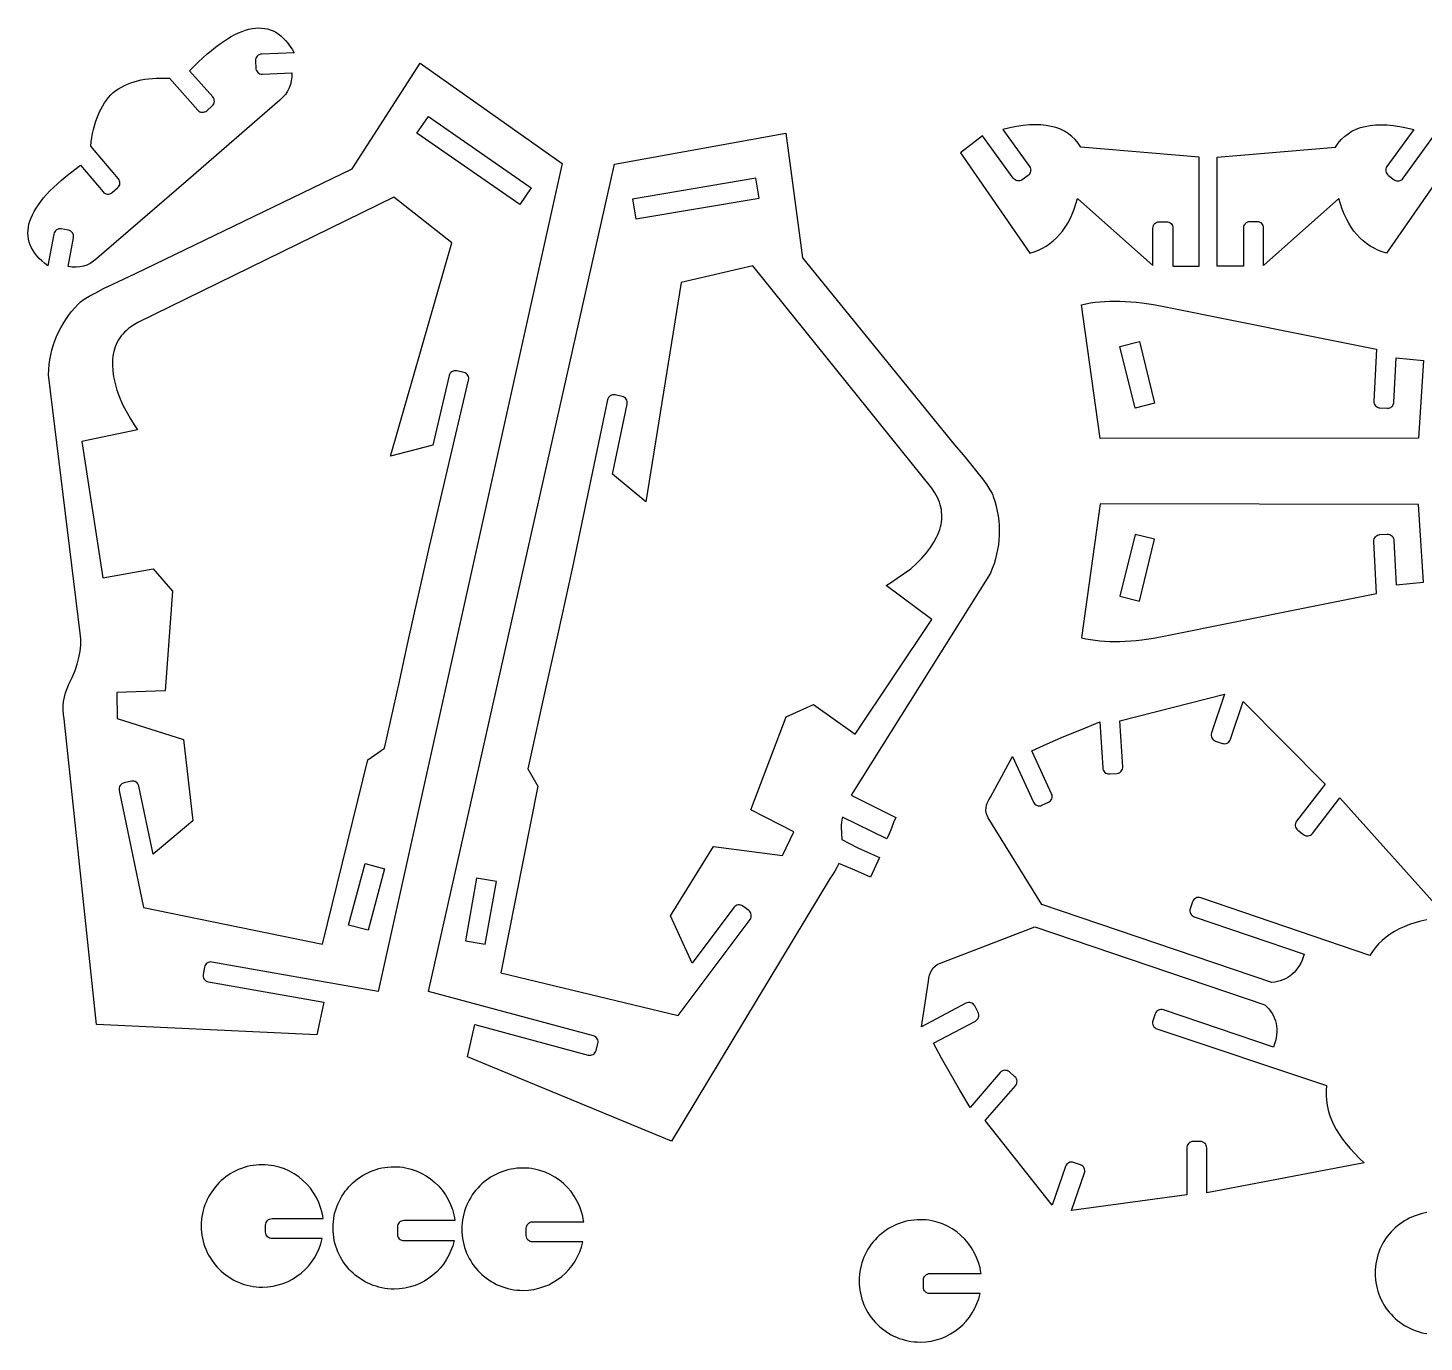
# Model space of a CAD drawing. Extents: x 0 to 712, y 0 to 629.
# Drawn here: x 0 to 338.2, y 15.6 to 333.8 of the extents above; entities that cross this region are included whole.
import ezdxf

# ---------------------------------------------------------------- set-up
doc = ezdxf.new("R2010")
doc.units = 0
doc.header["$MEASUREMENT"] = 0
doc.layers.add('DEFAULT_LAYER', color=1, linetype='Continuous')
doc.layers.add('HARLEY_1', color=1, linetype='Continuous')

msp = doc.modelspace()

# ---------------------------------------------------------------- linework, layer by layer
at = {"layer": 'DEFAULT_LAYER'}
msp.add_lwpolyline([(84.89, 100.47), (44.57, 107.61), (44.26, 107.64), (43.95, 107.6), (43.67, 107.5), (43.41, 107.36), (43.18, 107.16), (42.99, 106.93), (42.85, 106.66), (42.76, 106.36), (42.46, 104.62), (42.43, 104.31), (42.47, 104.01), (42.57, 103.72), (42.71, 103.46), (42.91, 103.24), (43.14, 103.05), (43.42, 102.91), (43.72, 102.82), (71.72, 97.85), (70.03, 89.99), (16.6, 92.51), (8.8, 166.47), (8.62, 167.53), (8.54, 168.59), (8.54, 169.65), (8.64, 170.71), (8.83, 171.76), (9.1, 172.8), (9.47, 173.85), (9.92, 174.88), (10.74, 176.55), (11.42, 178.18), (11.96, 179.77), (12.37, 181.33), (12.53, 182.1), (12.65, 182.86), (12.74, 183.61), (12.79, 184.35), (12.81, 185.08), (12.79, 185.81), (12.74, 186.52), (12.66, 187.23), (4.97, 249.85), (5.04, 251.08), (5.16, 252.29), (5.33, 253.47), (5.55, 254.64), (5.83, 255.78), (6.15, 256.91), (6.53, 258.01), (6.96, 259.09), (7.44, 260.15), (7.97, 261.19), (8.55, 262.2), (9.18, 263.2), (9.86, 264.17), (10.59, 265.12), (11.38, 266.06), (12.22, 266.97), (12.45, 267.21), (12.76, 267.48), (13.64, 268.11), (14.86, 268.85), (16.42, 269.71), (18.32, 270.69), (20.56, 271.79), (23.14, 273), (26.06, 274.32), (78.57, 299.74), (95.02, 325.29), (129.44, 300.97), (107.17, 200.72), (84.89, 100.47)], close=True, dxfattribs=at)
at = {"layer": 'HARLEY_1'}
for points in [[(20.65, 318.19), (21.3, 318.66), (21.97, 319.11), (22.68, 319.51), (23.4, 319.88), (24.16, 320.22), (24.94, 320.52), (25.74, 320.79), (26.58, 321.02), (27.44, 321.22), (28.33, 321.38), (29.25, 321.51), (30.19, 321.61), (31.17, 321.67), (32.17, 321.7), (33.2, 321.7), (34.26, 321.66), (41.14, 313.91), (41.37, 313.7), (41.63, 313.54), (41.92, 313.44), (42.21, 313.39), (42.51, 313.4), (42.81, 313.47), (43.08, 313.59), (43.34, 313.78), (44.66, 314.95), (44.87, 315.18), (45.02, 315.44), (45.13, 315.72), (45.17, 316.02), (45.16, 316.32), (45.09, 316.61), (44.97, 316.89), (44.78, 317.14), (39.18, 323.46), (41.35, 325.62), (42.4, 326.6), (43.44, 327.52), (44.45, 328.38), (45.45, 329.18), (46.42, 329.91), (47.38, 330.58), (48.32, 331.19), (49.24, 331.73), (50.13, 332.21), (51.01, 332.63), (51.87, 332.99), (52.71, 333.28), (53.53, 333.51), (54.33, 333.68), (55.11, 333.78), (55.87, 333.83), (56.61, 333.8), (57.34, 333.72), (58.04, 333.58), (58.72, 333.37), (59.38, 333.09), (60.03, 332.76), (60.65, 332.36), (61.26, 331.9), (61.84, 331.38), (62.41, 330.79), (62.95, 330.15), (63.48, 329.44), (63.98, 328.66), (64.47, 327.82), (56.62, 327.49), (56.31, 327.45), (56.02, 327.35), (55.77, 327.19), (55.54, 326.99), (55.36, 326.75), (55.23, 326.48), (55.15, 326.19), (55.13, 325.88), (55.21, 324.12), (55.25, 323.81), (55.35, 323.52), (55.51, 323.26), (55.71, 323.04), (55.95, 322.86), (56.22, 322.73), (56.51, 322.65), (56.83, 322.63), (63.9, 322.93), (63.91, 321.95), (63.81, 321.01), (63.61, 320.13), (63.3, 319.28), (62.89, 318.48), (62.38, 317.73), (61.75, 317.02), (61.03, 316.36), (38.88, 297.11), (16.66, 277.95), (15.89, 277.32), (15.1, 276.81), (14.28, 276.41), (13.44, 276.11), (12.56, 275.93), (11.65, 275.86), (10.71, 275.9), (9.74, 276.05), (11.05, 283), (11.08, 283.32), (11.04, 283.62), (10.95, 283.91), (10.8, 284.17), (10.61, 284.4), (10.38, 284.59), (10.11, 284.73), (9.81, 284.82), (8.08, 285.15), (7.77, 285.17), (7.46, 285.14), (7.18, 285.04), (6.92, 284.9), (6.69, 284.71), (6.5, 284.47), (6.35, 284.2), (6.27, 283.9), (4.81, 276.18), (4.06, 276.78), (3.36, 277.4), (2.73, 278.02), (2.17, 278.65), (1.67, 279.3), (1.24, 279.95), (0.87, 280.61), (0.57, 281.29), (0.33, 281.97), (0.15, 282.67), (0.04, 283.37), (0, 284.09), (0.02, 284.82), (0.11, 285.55), (0.26, 286.3), (0.47, 287.06), (0.75, 287.82), (1.1, 288.6), (1.51, 289.39), (1.99, 290.19), (2.53, 291), (3.13, 291.82), (3.8, 292.65), (4.54, 293.49), (5.34, 294.34), (6.2, 295.2), (7.13, 296.07), (8.13, 296.96), (9.19, 297.85), (10.31, 298.75), (12.76, 300.59), (18.21, 294.14), (18.43, 293.92), (18.69, 293.75), (18.97, 293.64), (19.26, 293.59), (19.56, 293.59), (19.86, 293.65), (20.14, 293.77), (20.4, 293.95), (21.74, 295.08), (21.96, 295.31), (22.13, 295.57), (22.23, 295.85), (22.29, 296.14), (22.28, 296.44), (22.22, 296.74), (22.1, 297.02), (21.93, 297.28), (15.24, 305.2), (15.36, 306.25), (15.5, 307.27), (15.68, 308.26), (15.88, 309.22), (16.11, 310.14), (16.37, 311.03), (16.66, 311.89), (16.98, 312.71), (17.33, 313.5), (17.71, 314.26), (18.12, 314.99), (18.56, 315.69), (19.03, 316.36), (19.53, 316.99), (20.07, 317.6), (20.63, 318.17), (20.65, 318.19)], [(121.95, 295.08), (119.18, 291.08), (94.23, 308.35), (97.01, 312.36), (121.95, 295.08)], [(142.14, 300.87), (183.63, 308.3), (187.69, 278.18), (224.47, 232.89), (226.54, 230.45), (228.37, 228.26), (229.93, 226.32), (231.23, 224.63), (232.28, 223.19), (233.07, 222), (233.6, 221.05), (233.77, 220.67), (233.88, 220.36), (234.25, 219.18), (234.57, 218), (234.83, 216.83), (235.03, 215.65), (235.18, 214.49), (235.28, 213.32), (235.32, 212.15), (235.3, 210.99), (235.23, 209.83), (235.1, 208.68), (234.92, 207.52), (234.69, 206.37), (234.39, 205.22), (234.05, 204.07), (233.64, 202.93), (233.18, 201.78), (199.45, 148.01), (210.25, 142.63), (209.71, 141.36), (209.18, 140.02), (208.66, 138.68), (208.12, 137.41), (197.31, 142.7), (197.19, 142.06), (197.11, 141.43), (197.06, 140.81), (197.05, 140.17), (197.09, 138.83), (197.18, 137.31), (200.91, 135.38), (203.38, 134.18), (206.29, 132.89), (204.16, 128.17), (200.37, 129.82), (198.42, 130.64), (196.42, 131.45), (195.94, 130.5), (195.45, 129.6), (194.93, 128.73), (194.35, 127.89), (155.92, 64.23), (106.46, 84.61), (108.27, 92.44), (135.73, 85.07), (136.04, 85.02), (136.35, 85.03), (136.64, 85.1), (136.92, 85.22), (137.16, 85.39), (137.37, 85.61), (137.53, 85.87), (137.64, 86.16), (138.1, 87.86), (138.15, 88.17), (138.14, 88.48), (138.07, 88.77), (137.94, 89.04), (137.77, 89.28), (137.55, 89.49), (137.29, 89.66), (137, 89.77), (97.06, 100.5), (142.14, 300.87)], [(242.76, 279.26), (243.81, 279.59), (244.82, 279.99), (245.78, 280.46), (246.7, 280.99), (247.57, 281.59), (248.4, 282.25), (249.19, 282.98), (249.94, 283.78), (250.63, 284.64), (251.29, 285.57), (251.9, 286.56), (252.47, 287.62), (252.99, 288.75), (253.47, 289.94), (253.91, 291.19), (254.3, 292.52), (272.54, 276.29), (272.54, 285.34), (272.57, 285.65), (272.66, 285.95), (272.8, 286.21), (272.99, 286.44), (273.22, 286.63), (273.49, 286.78), (273.78, 286.87), (274.09, 286.9), (275.85, 286.9), (276.16, 286.87), (276.46, 286.78), (276.72, 286.63), (276.95, 286.44), (277.14, 286.21), (277.28, 285.95), (277.37, 285.65), (277.41, 285.34), (277.41, 276.14), (283.79, 276.14), (283.79, 302.5), (255.08, 304.99), (254.44, 305.93), (253.72, 306.78), (252.93, 307.54), (252.07, 308.21), (251.13, 308.79), (250.13, 309.28), (249.05, 309.68), (247.91, 309.99), (246.69, 310.21), (245.4, 310.34), (244.04, 310.38), (242.61, 310.33), (241.1, 310.19), (239.53, 309.96), (237.88, 309.64), (236.16, 309.24), (242.65, 300.28), (242.8, 300), (242.9, 299.71), (242.94, 299.41), (242.92, 299.12), (242.85, 298.83), (242.72, 298.55), (242.54, 298.31), (242.3, 298.1), (240.88, 297.07), (240.6, 296.91), (240.32, 296.81), (240.02, 296.78), (239.72, 296.8), (239.43, 296.87), (239.16, 297), (238.91, 297.19), (238.7, 297.42), (231.29, 307.66), (225.91, 303.59), (242.76, 279.26)], [(146.43, 292.36), (147.24, 287.56), (177.16, 292.62), (176.34, 297.42), (146.43, 292.36)], [(28.03, 120.8), (71.38, 111.91), (82.38, 156.61), (86.36, 159.42), (90.01, 175.52), (91.83, 183.83), (93.65, 192.14), (97.29, 208.25), (106.77, 248.5), (106.81, 248.81), (106.79, 249.12), (106.71, 249.41), (106.58, 249.67), (106.4, 249.91), (106.18, 250.11), (105.91, 250.27), (105.62, 250.37), (103.9, 250.78), (103.59, 250.82), (103.29, 250.8), (103, 250.72), (102.73, 250.58), (102.49, 250.4), (102.29, 250.18), (102.14, 249.91), (102.03, 249.62), (98.06, 232.76), (87.85, 230.08), (102.67, 281.82), (88.67, 292.84), (26.6, 262.47), (25.41, 261.77), (24.87, 261.39), (24.35, 261), (23.87, 260.58), (23.42, 260.15), (23.01, 259.7), (22.62, 259.23), (22.27, 258.75), (21.94, 258.25), (21.65, 257.72), (21.4, 257.18), (21.17, 256.63), (20.97, 256.05), (20.81, 255.46), (20.68, 254.85), (20.58, 254.22), (20.51, 253.57), (20.47, 252.91), (20.47, 252.22), (20.56, 250.8), (20.77, 249.31), (21.11, 247.75), (21.58, 246.11), (22.17, 244.41), (22.9, 242.63), (24.88, 239.19), (25.77, 237.74), (26.58, 236.47), (13.06, 233.63), (18.11, 200.63), (30.33, 202.85), (35.01, 197.4), (33.24, 173.32), (21.5, 172.91), (21.59, 166.59), (37.66, 161.48), (39.98, 141.8), (30.32, 133.7), (26.9, 150.17), (26.81, 150.47), (26.66, 150.74), (26.47, 150.97), (26.23, 151.15), (25.97, 151.29), (25.68, 151.38), (25.38, 151.41), (25.06, 151.38), (23.34, 151.02), (23.04, 150.93), (22.78, 150.78), (22.55, 150.58), (22.36, 150.35), (22.22, 150.09), (22.13, 149.8), (22.1, 149.49), (22.14, 149.18), (28.03, 120.8)], [(157.56, 94.69), (174.94, 117.9), (175.1, 118.17), (175.2, 118.45), (175.25, 118.75), (175.23, 119.05), (175.16, 119.34), (175.04, 119.61), (174.86, 119.86), (174.63, 120.07), (173.22, 121.13), (172.95, 121.29), (172.66, 121.39), (172.37, 121.44), (172.07, 121.42), (171.78, 121.35), (171.5, 121.22), (171.26, 121.04), (171.04, 120.81), (160.96, 107.35), (155.65, 118.78), (166.1, 135.62), (182.82, 133.43), (185.58, 139.12), (175.12, 144.47), (183.73, 167.02), (190.28, 169.97), (200.41, 162.78), (218.98, 190.53), (207.94, 198.83), (209.21, 199.64), (210.63, 200.57), (213.88, 202.84), (215.29, 204.15), (216.56, 205.44), (217.67, 206.73), (218.65, 208), (219.47, 209.26), (220.15, 210.51), (220.44, 211.13), (220.69, 211.74), (220.9, 212.36), (221.08, 212.97), (221.22, 213.58), (221.32, 214.19), (221.39, 214.79), (221.42, 215.39), (221.41, 215.99), (221.37, 216.58), (221.29, 217.18), (221.18, 217.77), (221.03, 218.35), (220.84, 218.94), (220.62, 219.52), (220.36, 220.1), (220.06, 220.67), (219.73, 221.24), (218.95, 222.38), (175.62, 276.21), (158.26, 272.17), (149.74, 219.02), (141.63, 225.78), (145.18, 242.74), (145.21, 243.05), (145.19, 243.35), (145.1, 243.64), (144.96, 243.91), (144.77, 244.14), (144.55, 244.34), (144.28, 244.49), (143.98, 244.58), (142.26, 244.94), (141.94, 244.97), (141.64, 244.95), (141.35, 244.86), (141.09, 244.72), (140.86, 244.53), (140.66, 244.3), (140.51, 244.03), (140.42, 243.73), (131.93, 203.26), (128.4, 187.13), (126.52, 178.83), (124.65, 170.54), (121.12, 154.41), (123.53, 150.17), (114.54, 105.03), (157.56, 94.69)], [(259.74, 234.38), (255.22, 266.79), (256.3, 267.02), (257.4, 267.22), (258.53, 267.38), (259.69, 267.51), (260.87, 267.6), (262.08, 267.65), (263.31, 267.67), (264.57, 267.66), (265.85, 267.61), (267.16, 267.53), (268.5, 267.41), (269.86, 267.25), (272.66, 266.84), (275.56, 266.29), (308.93, 259.62), (326.71, 256.03), (326.08, 243.43), (326.1, 243.12), (326.18, 242.82), (326.31, 242.55), (326.49, 242.31), (326.71, 242.11), (326.96, 241.95), (327.25, 241.85), (327.56, 241.8), (329.32, 241.71), (329.63, 241.73), (329.93, 241.81), (330.2, 241.94), (330.44, 242.12), (330.64, 242.34), (330.79, 242.59), (330.9, 242.88), (330.95, 243.19), (331.48, 253.93), (338.13, 253.27), (336.89, 234.47), (259.74, 234.38)], [(264.53, 256.71), (269.26, 257.88), (272.97, 242.93), (268.24, 241.75), (264.53, 256.71)], [(255.22, 186.13), (256.3, 185.9), (257.4, 185.7), (258.53, 185.54), (259.69, 185.41), (260.87, 185.32), (262.08, 185.26), (263.31, 185.24), (264.57, 185.26), (265.85, 185.31), (267.16, 185.39), (268.5, 185.51), (269.86, 185.66), (272.66, 186.08), (275.56, 186.63), (308.93, 193.29), (326.71, 196.88), (326.08, 209.48), (326.1, 209.8), (326.18, 210.09), (326.31, 210.37), (326.49, 210.61), (326.71, 210.81), (326.96, 210.96), (327.25, 211.07), (327.56, 211.12), (329.32, 211.2), (329.63, 211.19), (329.93, 211.11), (330.2, 210.98), (330.44, 210.8), (330.64, 210.58), (330.79, 210.32), (330.9, 210.04), (330.95, 209.72), (331.48, 198.99), (338.13, 199.64), (336.89, 218.45), (259.74, 218.54), (255.22, 186.13)], [(264.53, 196.21), (269.26, 195.03), (272.97, 209.99), (268.24, 211.16), (264.53, 196.21)], [(82.4, 115.3), (77.69, 116.56), (81.68, 131.44), (86.38, 130.18), (82.4, 115.3)], [(106, 112.77), (110.79, 111.92), (113.49, 127.09), (108.7, 127.94), (106, 112.77)], [(299.63, 97.27), (300.16, 96.76), (300.63, 96.24), (301.06, 95.7), (301.43, 95.14), (301.74, 94.56), (302.01, 93.96), (302.22, 93.35), (302.38, 92.72), (302.48, 92.07), (302.54, 91.4), (302.54, 90.71), (302.49, 90.01), (302.38, 89.29), (302.22, 88.55), (302.02, 87.79), (301.75, 87.01), (275.08, 96.03), (274.77, 96.1), (274.47, 96.11), (274.17, 96.06), (273.89, 95.95), (273.64, 95.8), (273.42, 95.59), (273.24, 95.35), (273.11, 95.06), (272.54, 93.39), (272.47, 93.09), (272.46, 92.78), (272.52, 92.49), (272.62, 92.21), (272.78, 91.95), (272.99, 91.73), (273.23, 91.55), (273.52, 91.42), (314.58, 77.7), (314.49, 76.51), (314.49, 75.32), (314.57, 74.13), (314.75, 72.95), (315.01, 71.76), (315.36, 70.59), (315.8, 69.41), (316.33, 68.24), (316.95, 67.07), (317.65, 65.91), (318.44, 64.74), (319.33, 63.59), (320.3, 62.43), (321.35, 61.28), (322.5, 60.13), (323.74, 58.98), (285.62, 51.7), (285.6, 62.59), (285.57, 62.9), (285.47, 63.19), (285.33, 63.46), (285.14, 63.69), (284.91, 63.88), (284.65, 64.02), (284.35, 64.11), (284.04, 64.14), (282.28, 64.14), (281.97, 64.11), (281.68, 64.02), (281.41, 63.87), (281.18, 63.68), (280.99, 63.45), (280.85, 63.18), (280.76, 62.89), (280.73, 62.58), (280.79, 51.25), (252.81, 47.4), (255.97, 56.52), (256.04, 56.83), (256.05, 57.14), (256, 57.43), (255.9, 57.71), (255.75, 57.97), (255.54, 58.19), (255.3, 58.37), (255.01, 58.5), (253.35, 59.08), (253.04, 59.15), (252.74, 59.16), (252.44, 59.11), (252.16, 59.01), (251.91, 58.85), (251.68, 58.65), (251.5, 58.4), (251.37, 58.12), (248.16, 48.73), (231.9, 69.25), (239.24, 77.64), (239.43, 77.9), (239.55, 78.18), (239.62, 78.47), (239.63, 78.77), (239.58, 79.07), (239.48, 79.35), (239.32, 79.61), (239.1, 79.84), (237.78, 81), (237.52, 81.18), (237.24, 81.3), (236.95, 81.37), (236.65, 81.38), (236.35, 81.33), (236.07, 81.22), (235.81, 81.06), (235.58, 80.85), (228.24, 72.4), (225.79, 76.56), (223.49, 80.53), (221.36, 84.33), (219.39, 87.96), (229.54, 93.31), (229.8, 93.49), (230.01, 93.7), (230.18, 93.95), (230.3, 94.23), (230.36, 94.52), (230.36, 94.82), (230.31, 95.12), (230.19, 95.41), (229.37, 96.97), (229.19, 97.23), (228.98, 97.45), (228.73, 97.61), (228.45, 97.73), (228.16, 97.79), (227.85, 97.79), (227.55, 97.74), (227.26, 97.62), (216.52, 91.9), (218.22, 102.95), (218.3, 103.73), (218.46, 104.44), (218.68, 105.09), (218.97, 105.66), (219.34, 106.17), (219.77, 106.61), (220.27, 106.98), (220.85, 107.28), (243.92, 116.11), (299.63, 97.27)], [(71.29, 40.62), (59.14, 40.62), (58.82, 40.65), (58.53, 40.74), (58.27, 40.88), (58.03, 41.07), (57.84, 41.3), (57.7, 41.57), (57.61, 41.86), (57.58, 42.17), (57.58, 43.93), (57.61, 44.24), (57.7, 44.53), (57.84, 44.8), (58.03, 45.03), (58.27, 45.22), (58.53, 45.36), (58.82, 45.45), (59.14, 45.48), (71.51, 45.48), (71.41, 46.16), (71.28, 46.83), (70.92, 48.14), (70.46, 49.39), (69.88, 50.6), (69.21, 51.74), (68.44, 52.81), (67.58, 53.81), (66.64, 54.73), (65.62, 55.57), (64.53, 56.32), (63.37, 56.96), (62.15, 57.51), (60.88, 57.94), (60.23, 58.11), (59.56, 58.26), (58.89, 58.37), (58.2, 58.45), (57.51, 58.5), (56.8, 58.52), (56.04, 58.5), (55.29, 58.44), (54.55, 58.35), (53.82, 58.22), (53.1, 58.05), (52.4, 57.85), (51.71, 57.62), (51.04, 57.35), (50.38, 57.06), (49.74, 56.73), (49.12, 56.37), (48.52, 55.99), (47.94, 55.57), (47.38, 55.13), (46.84, 54.67), (46.33, 54.18), (45.84, 53.66), (45.37, 53.12), (44.93, 52.56), (44.52, 51.98), (44.13, 51.38), (43.77, 50.76), (43.45, 50.12), (43.15, 49.47), (42.88, 48.79), (42.65, 48.11), (42.45, 47.4), (42.29, 46.69), (42.16, 45.96), (42.06, 45.22), (42, 44.46), (41.99, 43.7), (42, 42.94), (42.06, 42.19), (42.16, 41.44), (42.29, 40.72), (42.45, 40), (42.65, 39.3), (42.88, 38.61), (43.15, 37.93), (43.45, 37.28), (43.77, 36.64), (44.13, 36.02), (44.52, 35.42), (44.93, 34.84), (45.37, 34.28), (45.84, 33.74), (46.33, 33.22), (46.84, 32.73), (47.38, 32.27), (47.94, 31.83), (48.52, 31.42), (49.12, 31.03), (49.74, 30.67), (50.38, 30.35), (51.04, 30.05), (51.71, 29.78), (52.4, 29.55), (53.1, 29.35), (53.82, 29.19), (54.55, 29.06), (55.29, 28.96), (56.04, 28.9), (56.8, 28.88), (58.12, 28.94), (59.4, 29.12), (60.65, 29.4), (61.86, 29.78), (63.01, 30.26), (64.12, 30.84), (65.17, 31.5), (66.16, 32.25), (67.09, 33.08), (67.94, 33.98), (68.72, 34.94), (69.41, 35.97), (70.03, 37.06), (70.55, 38.2), (70.97, 39.39), (71.29, 40.62)], [(103.24, 40.13), (102.91, 38.9), (102.49, 37.72), (101.97, 36.58), (101.36, 35.49), (100.66, 34.46), (99.88, 33.49), (99.03, 32.6), (98.11, 31.77), (97.12, 31.02), (96.07, 30.36), (94.96, 29.78), (93.8, 29.3), (92.59, 28.91), (91.34, 28.63), (90.06, 28.46), (88.74, 28.4), (87.98, 28.42), (87.23, 28.48), (86.49, 28.57), (85.76, 28.7), (85.04, 28.87), (84.34, 29.07), (83.65, 29.3), (82.98, 29.57), (82.32, 29.86), (81.68, 30.19), (81.06, 30.55), (80.46, 30.93), (79.88, 31.35), (79.32, 31.79), (78.78, 32.25), (78.27, 32.74), (77.78, 33.26), (77.31, 33.79), (76.87, 34.35), (76.46, 34.94), (76.07, 35.54), (75.72, 36.16), (75.39, 36.8), (75.09, 37.45), (74.83, 38.12), (74.59, 38.81), (74.39, 39.52), (74.23, 40.23), (74.1, 40.96), (74, 41.7), (73.95, 42.46), (73.93, 43.22), (73.95, 43.98), (74, 44.73), (74.1, 45.47), (74.23, 46.2), (74.39, 46.92), (74.59, 47.62), (74.83, 48.31), (75.09, 48.98), (75.39, 49.64), (75.72, 50.28), (76.07, 50.9), (76.46, 51.5), (76.87, 52.08), (77.31, 52.64), (77.78, 53.18), (78.27, 53.69), (78.78, 54.19), (79.32, 54.65), (79.88, 55.09), (80.46, 55.5), (81.06, 55.89), (81.68, 56.25), (82.32, 56.57), (82.98, 56.87), (83.65, 57.14), (84.34, 57.37), (85.04, 57.57), (85.76, 57.73), (86.49, 57.86), (87.23, 57.96), (87.98, 58.02), (88.74, 58.03), (89.45, 58.02), (90.14, 57.97), (90.83, 57.89), (91.5, 57.77), (92.17, 57.63), (92.82, 57.46), (94.09, 57.02), (95.31, 56.48), (96.47, 55.83), (97.56, 55.09), (98.58, 54.25), (99.52, 53.33), (100.38, 52.33), (101.15, 51.25), (101.83, 50.11), (102.4, 48.91), (102.87, 47.65), (103.22, 46.35), (103.35, 45.68), (103.45, 45), (91.08, 45), (90.77, 44.97), (90.47, 44.88), (90.21, 44.74), (89.98, 44.55), (89.79, 44.31), (89.64, 44.05), (89.55, 43.76), (89.52, 43.45), (89.52, 41.69), (89.55, 41.37), (89.64, 41.08), (89.79, 40.82), (89.98, 40.59), (90.21, 40.4), (90.47, 40.26), (90.76, 40.17), (91.08, 40.13), (103.24, 40.13)], [(134.43, 39.82), (122.28, 39.82), (121.96, 39.85), (121.67, 39.94), (121.41, 40.09), (121.18, 40.28), (120.99, 40.51), (120.84, 40.77), (120.75, 41.06), (120.72, 41.37), (120.72, 43.14), (120.75, 43.45), (120.84, 43.74), (120.99, 44), (121.18, 44.23), (121.41, 44.42), (121.67, 44.57), (121.96, 44.66), (122.28, 44.69), (134.65, 44.69), (134.55, 45.37), (134.42, 46.04), (134.06, 47.34), (133.6, 48.6), (133.02, 49.8), (132.35, 50.94), (131.58, 52.02), (130.72, 53.02), (129.78, 53.94), (128.76, 54.78), (127.67, 55.52), (126.51, 56.17), (125.29, 56.71), (124.02, 57.14), (123.37, 57.32), (122.7, 57.46), (122.03, 57.57), (121.34, 57.66), (120.65, 57.71), (119.94, 57.72), (119.18, 57.7), (118.43, 57.65), (117.69, 57.55), (116.96, 57.42), (116.24, 57.26), (115.54, 57.06), (114.85, 56.82), (114.18, 56.56), (113.52, 56.26), (112.88, 55.93), (112.26, 55.58), (111.66, 55.19), (111.08, 54.78), (110.52, 54.34), (109.98, 53.87), (109.47, 53.38), (108.98, 52.87), (108.51, 52.33), (108.07, 51.77), (107.66, 51.19), (107.27, 50.59), (106.92, 49.97), (106.59, 49.33), (106.29, 48.67), (106.03, 48), (105.79, 47.31), (105.59, 46.61), (105.43, 45.89), (105.3, 45.16), (105.2, 44.42), (105.15, 43.67), (105.13, 42.91), (105.15, 42.14), (105.2, 41.39), (105.3, 40.65), (105.43, 39.92), (105.59, 39.2), (105.79, 38.5), (106.03, 37.81), (106.29, 37.14), (106.59, 36.48), (106.92, 35.84), (107.27, 35.22), (107.66, 34.62), (108.07, 34.04), (108.51, 33.48), (108.98, 32.94), (109.47, 32.43), (109.98, 31.94), (110.52, 31.47), (111.08, 31.03), (111.66, 30.62), (112.26, 30.24), (112.88, 29.88), (113.52, 29.55), (114.18, 29.25), (114.85, 28.99), (115.54, 28.76), (116.24, 28.56), (116.96, 28.39), (117.69, 28.26), (118.43, 28.17), (119.18, 28.11), (119.94, 28.09), (121.26, 28.15), (122.54, 28.32), (123.79, 28.6), (125, 28.99), (126.16, 29.47), (127.26, 30.05), (128.32, 30.71), (129.31, 31.46), (130.23, 32.28), (131.08, 33.18), (131.86, 34.15), (132.56, 35.18), (133.17, 36.27), (133.69, 37.4), (134.11, 38.59), (134.43, 39.82)], [(230.68, 27.3), (218.53, 27.3), (218.21, 27.33), (217.92, 27.43), (217.65, 27.57), (217.42, 27.76), (217.23, 27.99), (217.09, 28.25), (217, 28.54), (216.97, 28.86), (216.97, 30.62), (217, 30.93), (217.09, 31.22), (217.23, 31.48), (217.42, 31.71), (217.66, 31.9), (217.92, 32.05), (218.21, 32.14), (218.53, 32.17), (230.9, 32.17), (230.8, 32.85), (230.67, 33.52), (230.31, 34.82), (229.85, 36.08), (229.27, 37.28), (228.6, 38.42), (227.83, 39.5), (226.97, 40.5), (226.03, 41.42), (225.01, 42.26), (223.92, 43), (222.76, 43.65), (221.54, 44.19), (220.27, 44.63), (219.62, 44.8), (218.95, 44.94), (218.28, 45.06), (217.59, 45.14), (216.89, 45.19), (216.19, 45.2), (215.43, 45.18), (214.68, 45.13), (213.94, 45.03), (213.21, 44.9), (212.49, 44.74), (211.79, 44.54), (211.1, 44.3), (210.42, 44.04), (209.77, 43.74), (209.13, 43.42), (208.51, 43.06), (207.91, 42.67), (207.33, 42.26), (206.77, 41.82), (206.23, 41.35), (205.72, 40.86), (205.22, 40.35), (204.76, 39.81), (204.32, 39.25), (203.91, 38.67), (203.52, 38.07), (203.16, 37.45), (202.84, 36.81), (202.54, 36.15), (202.27, 35.48), (202.04, 34.79), (201.84, 34.09), (201.68, 33.37), (201.55, 32.64), (201.45, 31.9), (201.39, 31.15), (201.38, 30.39), (201.39, 29.63), (201.45, 28.87), (201.55, 28.13), (201.68, 27.4), (201.84, 26.69), (202.04, 25.98), (202.27, 25.29), (202.54, 24.62), (202.84, 23.97), (203.16, 23.33), (203.52, 22.71), (203.91, 22.1), (204.32, 21.52), (204.76, 20.96), (205.22, 20.43), (205.72, 19.91), (206.23, 19.42), (206.77, 18.96), (207.33, 18.52), (207.91, 18.1), (208.51, 17.72), (209.13, 17.36), (209.77, 17.03), (210.42, 16.74), (211.1, 16.47), (211.79, 16.24), (212.49, 16.04), (213.21, 15.87), (213.94, 15.74), (214.68, 15.65), (215.43, 15.59), (216.19, 15.57), (217.51, 15.63), (218.79, 15.8), (220.04, 16.08), (221.24, 16.47), (222.4, 16.95), (223.51, 17.53), (224.56, 18.19), (225.55, 18.94), (226.48, 19.77), (227.33, 20.66), (228.11, 21.63), (228.8, 22.66), (229.41, 23.75), (229.93, 24.89), (230.36, 26.07), (230.68, 27.3)]]:
    msp.add_lwpolyline(points, close=True, dxfattribs=at)
for points in [[(345.98, 303.59), (329.14, 279.26), (328.08, 279.59), (327.08, 279.99), (326.12, 280.46), (325.2, 280.99), (324.32, 281.59), (323.49, 282.25), (322.7, 282.98), (321.96, 283.78), (321.26, 284.64), (320.6, 285.57), (319.99, 286.56), (319.42, 287.62), (318.9, 288.75), (318.42, 289.94), (317.98, 291.19), (317.59, 292.52), (299.36, 276.29), (299.36, 285.34), (299.33, 285.65), (299.23, 285.95), (299.09, 286.21), (298.9, 286.44), (298.67, 286.63), (298.41, 286.78), (298.12, 286.87), (297.8, 286.9), (296.04, 286.9), (295.73, 286.87), (295.44, 286.78), (295.18, 286.63), (294.94, 286.44), (294.75, 286.21), (294.61, 285.95), (294.52, 285.65), (294.49, 285.34), (294.49, 276.14), (288.11, 276.14), (288.11, 302.5), (288.11, 302.5), (316.81, 304.99), (317.46, 305.93), (318.18, 306.78), (318.97, 307.54), (319.83, 308.21), (320.76, 308.79), (321.77, 309.28), (322.84, 309.68), (323.99, 309.99), (325.21, 310.21), (326.5, 310.34), (327.86, 310.38), (329.29, 310.33), (330.79, 310.19), (332.37, 309.96), (334.02, 309.64), (335.73, 309.24), (329.25, 300.28), (329.09, 300), (328.99, 299.71), (328.95, 299.41), (328.97, 299.12), (329.05, 298.83), (329.18, 298.55), (329.36, 298.31), (329.59, 298.1), (331.02, 297.07), (331.29, 296.91), (331.58, 296.81), (331.88, 296.78), (332.18, 296.8), (332.47, 296.87), (332.74, 297), (332.98, 297.19), (333.19, 297.42), (340.6, 307.66)], [(338.89, 117.82), (337.42, 117.49), (336.01, 117.11), (334.68, 116.66), (333.41, 116.17), (332.21, 115.61), (331.08, 115), (330.02, 114.33), (329.02, 113.61), (328.1, 112.83), (327.24, 112), (326.45, 111.11), (325.73, 110.16), (325.08, 109.15), (284.12, 123.17), (283.81, 123.24), (283.51, 123.25), (283.21, 123.2), (282.93, 123.09), (282.67, 122.93), (282.45, 122.73), (282.27, 122.48), (282.14, 122.2), (281.58, 120.53), (281.51, 120.22), (281.5, 119.92), (281.56, 119.62), (281.66, 119.34), (281.82, 119.09), (282.02, 118.87), (282.27, 118.69), (282.56, 118.56), (309.23, 109.54), (308.97, 108.76), (308.68, 108.03), (308.35, 107.35), (307.99, 106.71), (307.61, 106.12), (307.19, 105.58), (306.74, 105.08), (306.26, 104.63), (305.75, 104.22), (305.21, 103.86), (304.64, 103.55), (304.04, 103.28), (303.41, 103.06), (302.74, 102.88), (302.05, 102.76), (301.32, 102.67), (245.61, 121.51), (232.63, 142.54), (232.36, 143.12), (232.18, 143.72), (232.1, 144.33), (232.12, 144.96), (232.24, 145.59), (232.45, 146.24), (232.77, 146.9), (233.17, 147.57), (238.53, 157.38), (238.53, 157.38), (243.59, 146.32), (243.75, 146.05), (243.96, 145.82), (244.2, 145.64), (244.47, 145.51), (244.76, 145.44), (245.06, 145.42), (245.36, 145.46), (245.66, 145.56), (247.26, 146.3), (247.53, 146.46), (247.75, 146.66), (247.93, 146.9), (248.06, 147.17), (248.14, 147.46), (248.16, 147.76), (248.12, 148.07), (248.01, 148.36), (243.2, 158.78), (246.97, 160.46), (250.97, 162.19), (255.21, 163.96), (259.68, 165.77), (260.38, 154.6), (260.44, 154.29), (260.55, 154), (260.71, 153.75), (260.91, 153.53), (261.15, 153.36), (261.43, 153.23), (261.72, 153.16), (262.04, 153.15), (263.8, 153.27), (264.1, 153.32), (264.39, 153.43), (264.64, 153.59), (264.86, 153.8), (265.03, 154.04), (265.16, 154.31), (265.23, 154.61), (265.24, 154.92), (264.5, 166.05), (289.88, 172.5), (286.73, 163.08), (286.66, 162.78), (286.66, 162.47), (286.71, 162.17), (286.82, 161.9), (286.98, 161.64), (287.18, 161.42), (287.43, 161.24), (287.72, 161.12), (289.39, 160.56), (289.69, 160.5), (290, 160.49), (290.3, 160.55), (290.57, 160.65), (290.83, 160.81), (291.05, 161.02), (291.22, 161.27), (291.35, 161.56), (294.38, 170.72), (314.27, 150.68), (307.35, 141.72), (307.19, 141.45), (307.08, 141.16), (307.03, 140.87), (307.04, 140.57), (307.11, 140.27), (307.23, 140), (307.41, 139.75), (307.64, 139.53), (309.04, 138.46), (309.3, 138.3), (309.59, 138.19), (309.89, 138.15), (310.19, 138.16), (310.48, 138.23), (310.75, 138.35), (311, 138.53), (311.22, 138.76), (317.84, 147.4), (343.72, 118.47)], [(338.94, 46.91), (338.21, 46.78), (337.5, 46.62), (336.79, 46.42), (336.1, 46.18), (335.43, 45.92), (334.78, 45.62), (334.14, 45.29), (333.52, 44.94), (332.91, 44.55), (332.33, 44.14), (331.77, 43.7), (331.24, 43.23), (330.72, 42.74), (330.23, 42.23), (329.77, 41.69), (329.33, 41.13), (328.91, 40.55), (328.53, 39.95), (328.17, 39.33), (327.84, 38.69), (327.55, 38.03), (327.28, 37.36), (327.05, 36.67), (326.85, 35.97), (326.68, 35.25), (326.55, 34.52), (326.46, 33.78), (326.4, 33.03), (326.38, 32.27), (326.4, 31.5), (326.46, 30.75), (326.55, 30.01), (326.68, 29.28), (326.85, 28.56), (327.05, 27.86), (327.28, 27.17), (327.55, 26.5), (327.84, 25.84), (328.17, 25.2), (328.53, 24.58), (328.91, 23.98), (329.33, 23.4), (329.77, 22.84), (330.23, 22.3), (330.72, 21.79), (331.24, 21.3), (331.77, 20.83), (332.33, 20.39), (332.91, 19.98), (333.52, 19.6), (334.14, 19.24), (334.78, 18.91), (335.43, 18.61), (336.1, 18.35), (336.79, 18.12), (337.5, 17.92), (338.21, 17.75), (338.94, 17.62)]]:
    msp.add_lwpolyline(points, dxfattribs=at)

doc.saveas('drawing.dxf')
